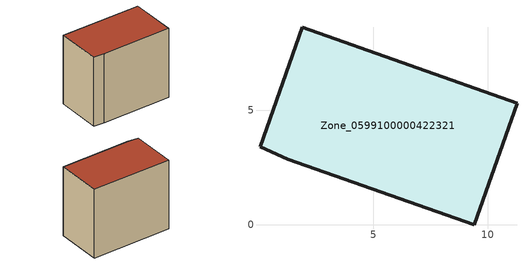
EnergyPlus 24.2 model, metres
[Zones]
Zone_0599100000422321
 floor ground (C_G): 0.05,3.41 1.9,8.62 11.28,5.3 9.4,0 1.26,2.86 z0.53
 wall outside (C_F): 9.4,0 11.28,5.3 1.9,8.62 0.05,3.41 1.26,2.86 9.4,0 z0.53:9.3
 roof outside (C_R): 1.9,8.62 0.05,3.41 1.26,2.86 9.4,0 11.28,5.3 z9.3
[BUILDING]
Pand.0599100000422321: North Axis=0; Terrain=City; Loads Convergence Tolerance Value=0.04; Temperature Convergence Tolerance Value=0.4; Solar Distribution=FullExterior; Maximum Number of Warmup Days=25; Minimum Number of Warmup Days=1
[Site:Location]
Rotterdam.The.Hague.AP_ZH_NLD Design_Conditions: Latitude=51.96; Longitude=4.45; Time Zone=1; Elevation=-4.5
[SITE:GROUNDTEMPERATURE:BUILDINGSURFACE]
18, 18, 18, 18, 18, 18, 18, 18, 18, 18, 18, 18
[MATERIAL] Thermal Absorptance=0.9; Solar Absorptance=0.7; Visible Absorptance=0.7
Name | Roughness | Thickness | Conductivity | Density | Specific Heat
G.TC.2006-2014 | MediumSmooth | 0.15 | 0.06 | 540 | 1210
F.TC.2006-2014 | Rough | 0.3 | 0.12 | 1920 | 840
R.TC.2006-2014 | MediumRough | 0.2 | 0.08 | 1500 | 1000
[CONSTRUCTION]
C_G: G.TC.2006-2014
C_F: F.TC.2006-2014
C_R: R.TC.2006-2014
[ZONE]
Zone_0599100000422321: Type=1; Multiplier=1; Ceiling Height=Autocalculate; Volume=Autocalculate; Floor Area=autocalculate; Part of Total Floor Area=Yes
[ZONEINFILTRATION:DESIGNFLOWRATE]
Infil_Zone_0599100000422321: Zone or ZoneList or Space or SpaceList=Zone_0599100000422321; Schedule=AlwaysOn; Design Flow Rate Calculation Method=Flow/Area; Flow Rate per Floor Area=0.0015; Constant Term Coefficient=1; Temperature Term Coefficient=0; Velocity Term Coefficient=0; Velocity Squared Term Coefficient=0
[HVACTEMPLATE:ZONE:IDEALLOADSAIRSYSTEM]
Zone_0599100000422321: Maximum Heating Supply Air Temperature=50; Minimum Cooling Supply Air Temperature=13; Maximum Heating Supply Air Humidity Ratio=0.0156; Minimum Cooling Supply Air Humidity Ratio=0.0077; Heating Limit=NoLimit; Cooling Limit=NoLimit; Dehumidification Control Type=ConstantSensibleHeatRatio; Cooling Sensible Heat Ratio=0.7; Dehumidification Setpoint=60; Humidification Control Type=None; Humidification Setpoint=30; Outdoor Air Method=None; Outdoor Air Flow Rate per Person=0.00944; Outdoor Air Flow Rate per Zone Floor Area=0; Outdoor Air Flow Rate per Zone=0; Demand Controlled Ventilation Type=None; Outdoor Air Economizer Type=NoEconomizer; Heat Recovery Type=None; Sensible Heat Recovery Effectiveness=0.7; Latent Heat Recovery Effectiveness=0.65
[ZONECONTROL:THERMOSTAT]
ThermostatControl_Zone_0599100000422321: Zone or ZoneList=Zone_0599100000422321; Control Type Schedule=DualSetpointControlType; Control 1=Thermostat_Zone_0599100000422321; Temperature Difference Between Cutout And Setpoint=0
[THERMOSTATSETPOINT:DUALSETPOINT]
Thermostat_Zone_0599100000422321: Heating Setpoint Temperature Schedule=HeatingSetpoint_Zone_0599100000422321; Cooling Setpoint Temperature Schedule=CoolingSetpoint_Zone_0599100000422321
[SCHEDULE:COMPACT]
HeatingSetpoint_Zone_0599100000422321: Through: 12/31, For: AllDays, Until: 24:00, 21
CoolingSetpoint_Zone_0599100000422321: Through: 12/31, For: AllDays, Until: 24:00, 24
DualSetpointControlType: Through: 12/31, For: AllDays, Until: 24:00, 4
AlwaysOn: Through: 12/31, For: AllDays, Until: 24:00, 1
